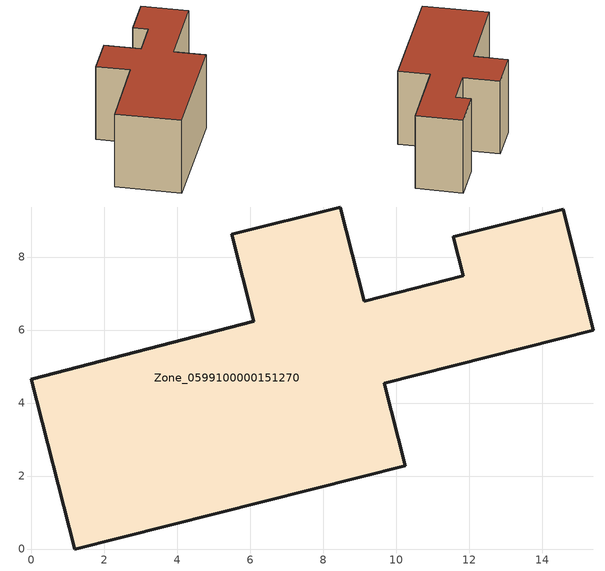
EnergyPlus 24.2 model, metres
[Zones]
Zone_0599100000151270
 floor ground (C_G): 6.1,6.24 5.5,8.63 8.47,9.37 9.12,6.79 11.83,7.48 11.56,8.55 14.57,9.31 15.4,5.99 9.67,4.54 10.24,2.28 1.19,0 0,4.65 z0
 wall outside (C_F): 1.19,0 10.24,2.28 9.67,4.54 15.4,5.99 14.57,9.31 11.56,8.55 11.83,7.48 9.12,6.79 8.47,9.37 5.5,8.63 6.1,6.24 0,4.65 1.19,0 z0:5.88
 roof outside (C_R): 6.1,6.24 0,4.65 1.19,0 10.24,2.28 9.67,4.54 15.4,5.99 14.57,9.31 11.56,8.55 11.83,7.48 9.12,6.79 8.47,9.37 5.5,8.63 z5.88
[BUILDING]
Pand.0599100000151270: North Axis=0; Terrain=City; Loads Convergence Tolerance Value=0.04; Temperature Convergence Tolerance Value=0.4; Solar Distribution=FullExterior; Maximum Number of Warmup Days=25; Minimum Number of Warmup Days=1
[Site:Location]
Rotterdam.The.Hague.AP_ZH_NLD Design_Conditions: Latitude=51.96; Longitude=4.45; Time Zone=1; Elevation=-4.5
[SITE:GROUNDTEMPERATURE:BUILDINGSURFACE]
18, 18, 18, 18, 18, 18, 18, 18, 18, 18, 18, 18
[MATERIAL] Thermal Absorptance=0.9; Solar Absorptance=0.7; Visible Absorptance=0.7
Name | Roughness | Thickness | Conductivity | Density | Specific Heat
G.TI.1965-1974 | MediumSmooth | 0.15 | 0.882353 | 540 | 1210
F.TI.1965-1974 | Rough | 0.3 | 0.697674 | 1920 | 840
R.TI.1965-1974 | MediumRough | 0.2 | 0.232558 | 1500 | 1000
[CONSTRUCTION]
C_G: G.TI.1965-1974
C_F: F.TI.1965-1974
C_R: R.TI.1965-1974
[ZONE]
Zone_0599100000151270: Type=1; Multiplier=1; Ceiling Height=Autocalculate; Volume=Autocalculate; Floor Area=autocalculate; Part of Total Floor Area=Yes
[ZONEINFILTRATION:DESIGNFLOWRATE]
Infil_Zone_0599100000151270: Zone or ZoneList or Space or SpaceList=Zone_0599100000151270; Schedule=AlwaysOn; Design Flow Rate Calculation Method=Flow/Area; Flow Rate per Floor Area=0.003; Constant Term Coefficient=1; Temperature Term Coefficient=0; Velocity Term Coefficient=0; Velocity Squared Term Coefficient=0
[HVACTEMPLATE:ZONE:IDEALLOADSAIRSYSTEM]
Zone_0599100000151270: Maximum Heating Supply Air Temperature=50; Minimum Cooling Supply Air Temperature=13; Maximum Heating Supply Air Humidity Ratio=0.0156; Minimum Cooling Supply Air Humidity Ratio=0.0077; Heating Limit=NoLimit; Cooling Limit=NoLimit; Dehumidification Control Type=ConstantSensibleHeatRatio; Cooling Sensible Heat Ratio=0.7; Dehumidification Setpoint=60; Humidification Control Type=None; Humidification Setpoint=30; Outdoor Air Method=None; Outdoor Air Flow Rate per Person=0.00944; Outdoor Air Flow Rate per Zone Floor Area=0; Outdoor Air Flow Rate per Zone=0; Demand Controlled Ventilation Type=None; Outdoor Air Economizer Type=NoEconomizer; Heat Recovery Type=None; Sensible Heat Recovery Effectiveness=0.7; Latent Heat Recovery Effectiveness=0.65
[ZONECONTROL:THERMOSTAT]
ThermostatControl_Zone_0599100000151270: Zone or ZoneList=Zone_0599100000151270; Control Type Schedule=DualSetpointControlType; Control 1=Thermostat_Zone_0599100000151270; Temperature Difference Between Cutout And Setpoint=0
[THERMOSTATSETPOINT:DUALSETPOINT]
Thermostat_Zone_0599100000151270: Heating Setpoint Temperature Schedule=HeatingSetpoint_Zone_0599100000151270; Cooling Setpoint Temperature Schedule=CoolingSetpoint_Zone_0599100000151270
[SCHEDULE:COMPACT]
HeatingSetpoint_Zone_0599100000151270: Through: 12/31, For: AllDays, Until: 24:00, 21
CoolingSetpoint_Zone_0599100000151270: Through: 12/31, For: AllDays, Until: 24:00, 24
DualSetpointControlType: Through: 12/31, For: AllDays, Until: 24:00, 4
AlwaysOn: Through: 12/31, For: AllDays, Until: 24:00, 1
